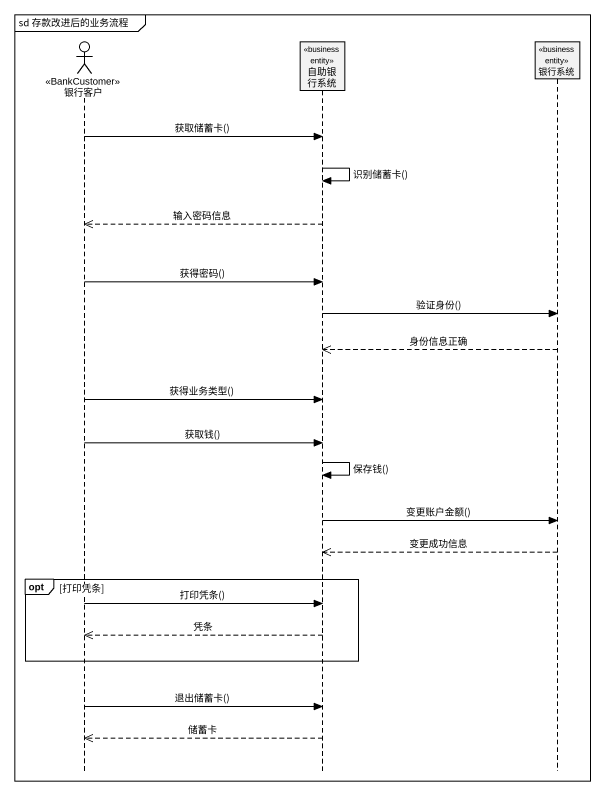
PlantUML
@startuml
mainframe sd 存款改进后的业务流程
hide footbox
actor 银行客户 <<BankCustomer>>
participant 自助银行系统 <<business entity>>
participant 银行系统 <<business entity>>

银行客户 -> 自助银行系统 : 获取储蓄卡()
自助银行系统 -> 自助银行系统 : 识别储蓄卡()
自助银行系统 -->> 银行客户 : 输入密码信息
银行客户 -> 自助银行系统 : 获得密码()
自助银行系统 -> 银行系统 : 验证身份()
银行系统 -->> 自助银行系统 : 身份信息正确
银行客户 -> 自助银行系统 : 获得业务类型()
银行客户 -> 自助银行系统 : 获取钱()
自助银行系统 -> 自助银行系统 : 保存钱()
自助银行系统 -> 银行系统 : 变更账户金额()
银行系统 -->> 自助银行系统 : 变更成功信息
opt 打印凭条
  银行客户 -> 自助银行系统 : 打印凭条()
  自助银行系统 -->> 银行客户 : 凭条
end
银行客户 -> 自助银行系统 : 退出储蓄卡()
自助银行系统 -->> 银行客户 : 储蓄卡
@enduml
